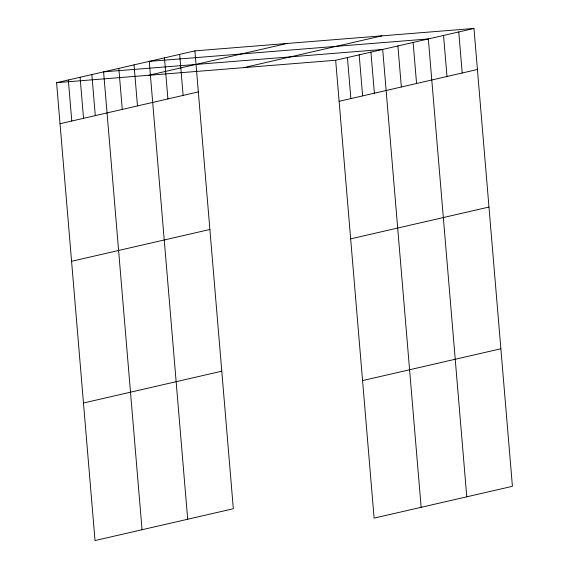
<?xml version="1.0" encoding="UTF-8"?>
<svg xmlns="http://www.w3.org/2000/svg" width="569" height="569" viewBox="0 0 569 569"><rect width="100%" height="100%" fill="white"/><g stroke="black" fill="none" stroke-linecap="round" stroke-linejoin="round"><path stroke-width="0.85" d="M194.89 50.876L233.333 508.743L95.023 540.55L56.58 82.683L194.89 50.876L473.977 28.45L512.42 486.317L374.11 518.124L335.667 60.257L473.977 28.45M148.68 75.286L286.982 43.479M243.568 67.661L381.877 35.854M60.022 123.736L198.332 91.922M339.11 101.31L477.419 69.496M71.573 261.285L209.883 229.478M350.66 238.859L488.97 207.052M83.472 403.001L221.782 371.194M362.56 380.576L500.869 348.769M56.58 82.683L335.667 60.257M458.763 31.949L462.206 72.996M443.55 35.449L446.992 76.495M466.779 496.815L428.336 38.948L149.242 61.374L187.692 519.241M413.115 42.447L416.565 83.494M397.902 45.947L401.351 86.993M421.138 507.306L382.688 49.446L103.601 71.872L142.051 529.732M370.931 52.149L374.381 93.195M359.181 54.852L362.624 95.898M347.424 57.554L350.867 98.601M179.676 54.375L183.118 95.421M164.455 57.874L167.905 98.921M134.028 64.873L137.478 105.919M118.814 68.372L122.264 109.419M91.844 74.575L95.293 115.621M80.087 77.277L83.536 118.324M68.337 79.98L71.779 121.033"/></g></svg>
